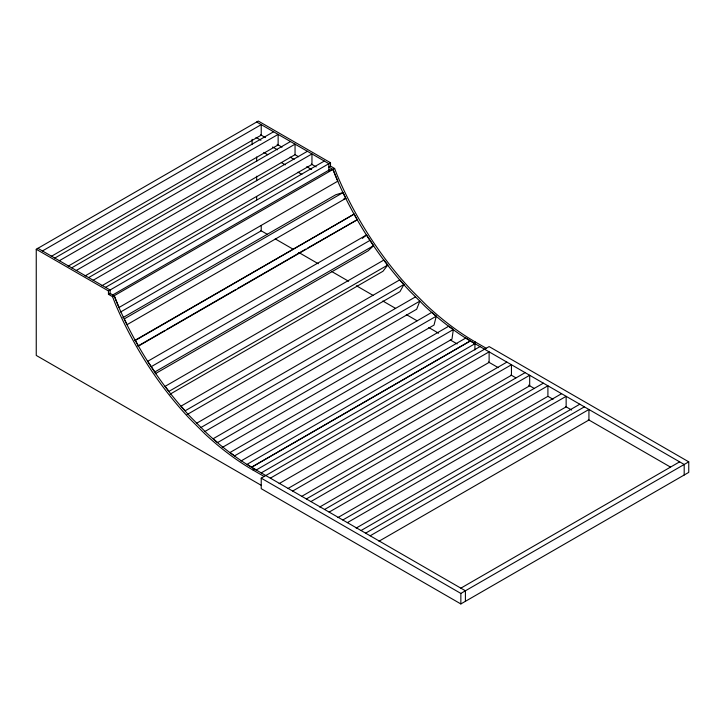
<?xml version="1.0" encoding="UTF-8"?>
<svg xmlns="http://www.w3.org/2000/svg" width="725" height="725" viewBox="0 0 725 725"><rect width="100%" height="100%" fill="white"/><g stroke="black" fill="none" stroke-linecap="round" stroke-linejoin="round"><path stroke-width="1.09" d="M474.857 349.93L474.984 343.695L470.434 340.931L251.657 467.244L256.215 469.999L474.984 343.695M453.333 329.558L234.556 455.871L230.042 452.482L448.82 326.168L453.333 329.558L451.965 339.182L240.999 460.982M436.278 316.173L217.6 442.567L213.186 438.716L431.864 312.321L436.278 316.173L434.021 325.063L222.212 447.497M403.925 284.481L185.147 410.785L181.051 406.127L399.819 279.814L403.925 284.481L399.955 291.658L187.041 414.591M387.757 265.042L168.979 391.355L165.101 386.353L383.869 260.048L387.757 265.042L382.99 271.259L170.076 394.183M373.638 245.648L154.86 371.952L147.719 361.295L366.497 234.982L373.638 245.648L368.119 250.832L155.195 373.765M362.355 238.389L366.497 234.982M261.208 485.306L36.25 355.431L36.25 249.264L258.308 121.057L330.509 162.744L330.509 166.107L334.615 168.481L337.089 174.915A232.045 133.971 60 0 0 411.292 290.036L426.717 305.452A232.045 133.971 60 0 0 475.265 341.955L486.203 348.272M42.449 250.941L261.227 124.637L261.227 135.158L51.239 256.396M54.801 258.073L273.579 131.769M59.359 260.71L278.137 134.397L278.137 144.927L68.15 266.157M71.712 267.842L290.489 141.529M76.27 270.47L295.048 144.157L295.048 154.688L85.061 275.917M88.631 277.603L307.4 151.298M93.19 280.24L311.958 153.927L311.958 164.457L101.971 285.686M105.533 287.372L324.311 161.059M36.25 249.264L108.451 290.942L330.509 162.744M108.451 290.942L108.451 294.314L110.091 293.371L114.197 295.737L119.081 307.445L337.859 181.141L332.974 169.423L328.869 167.058L330.509 166.107M112.302 295.202L329.123 170.022L332.974 169.423L335.448 175.858A232.045 133.971 60 0 0 409.652 290.988L425.077 306.394A232.045 133.971 60 0 0 473.624 342.907L684.192 464.48L684.192 475.002M108.451 294.314L112.556 296.679L334.615 168.481M120.586 312.004L261.227 230.804L261.227 225.538M122.878 317.659L335.802 194.735L343.07 192.587L345.816 198.369L127.038 324.673L124.292 318.891L343.07 192.587M134.632 340.523L354.126 214.111L357.28 219.729L138.502 346.042L135.358 340.424L354.126 214.111M137.777 346.142L165.128 330.346M167.085 329.222L235.453 289.746M237.401 288.623L305.769 249.155M307.726 248.023L357.28 219.729M151.235 366.678L370.013 240.365M196.765 423.173L415.534 296.86M201.042 427.451L419.82 301.138L416.685 309.222L204.749 431.583M251.611 467.163L470.389 340.85L465.876 337.986L247.107 464.299L251.657 467.19M112.556 296.679L115.03 303.113A232.045 133.971 60 0 0 189.243 418.243L204.658 433.659A232.045 133.971 60 0 0 253.206 470.162L254.847 469.211L465.414 590.784L465.414 601.315M473.624 342.907L475.265 341.955M261.227 472.899L480.004 346.586M261.227 478.165L489.121 346.586L688.75 461.843L688.75 472.374L460.855 603.943L261.227 488.686L261.227 478.165L460.855 593.422L688.75 461.843M270.343 478.165L489.121 351.852L489.121 362.382L279.134 483.611M288.115 488.423L506.893 362.11M292.673 491.052L511.451 364.748L511.451 375.269L301.464 496.507M306.349 498.945L525.127 372.641M310.907 501.582L529.685 375.269L529.685 385.8L319.698 507.029M324.583 509.476L543.351 383.163M329.141 512.104L547.91 385.8L547.91 396.321L337.923 517.559M342.807 519.997L561.585 393.693M347.366 522.634L566.143 396.321L566.143 406.852L356.156 528.081M361.041 530.528L579.819 404.215M365.599 533.156L584.377 406.852M370.158 535.793L588.936 409.48L588.936 420.011L378.948 541.24M460.855 588.156L679.633 461.843M343.741 198.985L345.816 198.369M256.668 121.999L328.869 163.687L328.869 171.055M260.574 134.787L265.45 137.596M277.158 144.357L282.034 147.175M294.722 154.498L298.627 156.754M311.306 164.077L316.191 166.895M256.016 137.415L260.891 140.233M272.6 146.994L277.476 149.803M290.163 157.135L294.069 159.382M306.748 166.705L311.632 169.523M263.818 152.449L267.724 154.697M281.382 162.59L285.288 164.838M297.966 172.16L301.872 174.417M260.583 230.432L267.425 234.383M275.246 238.906L292.855 249.065M298.727 252.454L318.284 263.746M331.978 271.657L348.607 281.255M356.428 285.768L373.058 295.374M382.836 301.02L395.551 308.361M406.317 314.568L417.074 320.785M428.81 327.555L438.589 333.21M450.325 339.98L457.176 343.931M488.469 362.011L498.256 367.657M510.98 374.997L515.874 377.825M528.597 385.174L534.47 388.564M548.163 396.466L553.057 399.294M565.781 406.643L571.653 410.033M588.292 419.639L670.489 467.09M37.89 248.312L110.091 290L110.091 294.205M253.206 470.162L264.145 476.479M114.197 295.737L116.671 302.171A232.045 133.971 60 0 0 190.883 417.292L206.299 432.707A232.045 133.971 60 0 0 254.847 469.211M460.855 593.422L460.855 603.943M256.668 157.017L256.668 161.539M256.668 176.22L256.668 180.733M256.668 196.547L256.668 199.937M252.11 139.372L252.11 144.637"/></g></svg>
